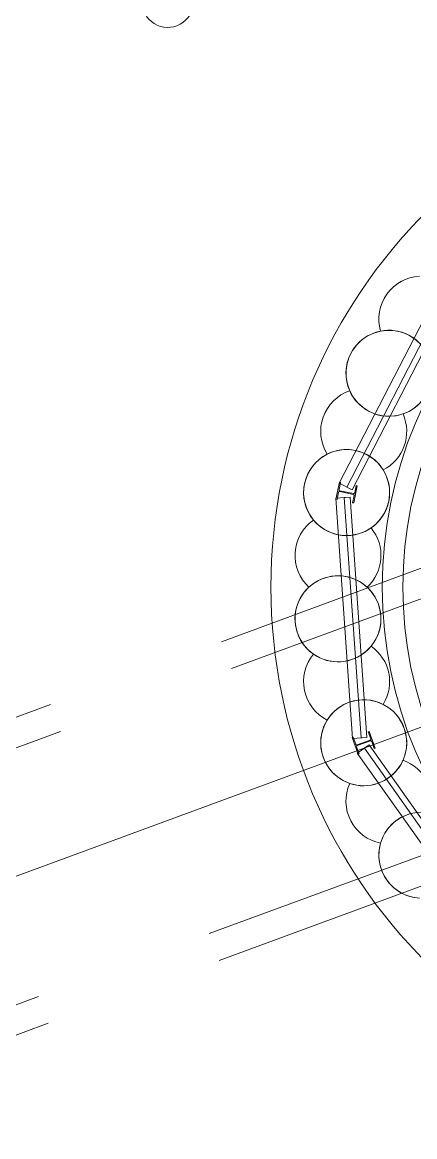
# Model space of a CAD drawing. Header units: metres. Extents: x 1753726 to 1755216, y 5920592 to 5921703.
# Drawn here: x 1755110.53 to 1755113.95, y 5921379.26 to 5921388.98 of the extents above; entities that cross this region are included whole.
import ezdxf

# ---------------------------------------------------------------- set-up
doc = ezdxf.new("R2010")
doc.units = ezdxf.units.M
doc.linetypes.add('CENTER', pattern=[50.8, 31.75, -6.35, 6.35, -6.35])
doc.linetypes.add('HIDDEN2', pattern=[4.7625, 3.175, -1.5875])
for name, color, linetype, lineweight in [('A-WALL-____-OTLN', 2, 'Continuous', 9), ('P-PIPE-____-CNTR', 1, 'CENTER', 9), ('P-PIPE-____-OTLN', 6, 'HIDDEN2', 18), ('S-BEAM-____-OTLN', 7, 'Continuous', 9), ('S-FNDN-____-OTLN', 7, 'Continuous', 9)]:
    doc.layers.add(name, color=color, linetype=linetype, lineweight=lineweight)

# ---------------------------------------------------------------- blocks, each defined once
blk = doc.blocks.new('308492-ARUP-TUTB-MOD-0001_rvt-1-X-ARUP-GL-HERNE_BAY_ALIGNMENT')
at = {"layer": 'P-PIPE-____-CNTR'}
blk.add_line((1755089.4468, 5921373.8018), (1755115.6933, 5921383.4539), dxfattribs=at)
blk.add_line((1755089.4468, 5921373.8018), (1755115.6933, 5921383.4539), dxfattribs=at)
at = {"layer": 'P-PIPE-____-OTLN'}
for p, q in [((1755115.2446, 5921384.674), (1755088.9981, 5921375.0219)), ((1755115.331, 5921384.4389), (1755089.0846, 5921374.7867)), ((1755089.8094, 5921372.8158), (1755116.0559, 5921382.4679)), ((1755089.8955, 5921372.5817), (1755116.142, 5921382.2338))]:
    blk.add_line(p, q, dxfattribs=at)
blk = doc.blocks.new('Arup_Beam_Steel I Section_UC_AU2 - 150UC30-4262508-X-ARUP-GL-HERNE_BAY_ALIGNMENT')
at = {"layer": 'S-BEAM-____-OTLN'}
for p, q in [((1755113.4136, 5921382.7461), (1755113.4047, 5921382.7429)), ((1755113.4047, 5921382.7429), (1755113.4136, 5921382.7461)), ((1755113.4047, 5921382.7429), (1755113.456, 5921382.5988)), ((1755113.456, 5921382.5988), (1755113.4047, 5921382.7429)), ((1755113.4351, 5921382.6855), (1755113.4136, 5921382.7461)), ((1755113.4136, 5921382.7461), (1755113.4351, 5921382.6855)), ((1755113.5536, 5921382.7958), (1755113.5448, 5921382.7927)), ((1755113.5448, 5921382.7927), (1755113.5536, 5921382.7958)), ((1755113.5448, 5921382.7927), (1755113.5663, 5921382.7321)), ((1755113.5663, 5921382.7321), (1755113.5448, 5921382.7927)), ((1755113.6049, 5921382.6517), (1755113.5536, 5921382.7958)), ((1755113.5536, 5921382.7958), (1755113.6049, 5921382.6517)), ((1755113.4648, 5921382.6019), (1755113.4433, 5921382.6625)), ((1755113.4433, 5921382.6625), (1755113.4648, 5921382.6019)), ((1755113.5609, 5921382.7207), (1755113.4465, 5921382.6801)), ((1755113.4465, 5921382.6801), (1755113.5609, 5921382.7207)), ((1755113.4487, 5921382.6739), (1755113.5631, 5921382.7145)), ((1755113.5631, 5921382.7145), (1755113.4487, 5921382.6739)), ((1755113.5745, 5921382.7091), (1755113.596, 5921382.6485)), ((1755113.596, 5921382.6485), (1755113.5745, 5921382.7091)), ((1755113.596, 5921382.6485), (1755113.6049, 5921382.6517)), ((1755113.6049, 5921382.6517), (1755113.596, 5921382.6485)), ((1755113.456, 5921382.5988), (1755113.4648, 5921382.6019)), ((1755113.4648, 5921382.6019), (1755113.456, 5921382.5988))]:
    blk.add_line(p, q, dxfattribs=at)
for centre, major_axis, start_param, end_param in [((1755113.5579, 5921382.7291), (0.00752, 0.00475), 4.490429, 6.061225), ((1755113.5579, 5921382.7291), (0.00752, 0.00475), 4.490429, 6.061225), ((1755113.4435, 5921382.6885), (0.00752, 0.00475), 2.919632, 4.490429), ((1755113.4435, 5921382.6885), (0.00752, 0.00475), 2.919632, 4.490429), ((1755113.4517, 5921382.6655), (0.00513, 0.00727), 0.956137, 2.526933), ((1755113.4517, 5921382.6655), (0.00513, 0.00727), 0.956137, 2.526933), ((1755113.5661, 5921382.7061), (0.00752, 0.00475), 6.061225, 7.632021), ((1755113.5661, 5921382.7061), (0.00752, 0.00475), 6.061225, 7.632021)]:
    blk.add_ellipse(centre, major_axis=major_axis, ratio=1, start_param=start_param, end_param=end_param, dxfattribs=at)
blk = doc.blocks.new('Arup_Beam_Steel I Section_UC_AU2 - 150UC30-4262509-X-ARUP-GL-HERNE_BAY_ALIGNMENT')
at = {"layer": 'S-BEAM-____-OTLN'}
for p, q in [((1755113.2939, 5921384.9685), (1755113.2628, 5921384.8187)), ((1755113.2628, 5921384.8187), (1755113.2939, 5921384.9685)), ((1755113.29, 5921384.9037), (1755113.3031, 5921384.9666)), ((1755113.3031, 5921384.9666), (1755113.29, 5921384.9037)), ((1755113.3031, 5921384.9666), (1755113.2939, 5921384.9685)), ((1755113.2939, 5921384.9685), (1755113.3031, 5921384.9666)), ((1755113.272, 5921384.8168), (1755113.285, 5921384.8798)), ((1755113.285, 5921384.8798), (1755113.272, 5921384.8168)), ((1755113.2956, 5921384.8867), (1755113.4144, 5921384.862)), ((1755113.4144, 5921384.862), (1755113.2956, 5921384.8867)), ((1755113.4158, 5921384.8684), (1755113.2969, 5921384.8931)), ((1755113.2969, 5921384.8931), (1755113.4158, 5921384.8684)), ((1755113.4175, 5921384.7866), (1755113.4486, 5921384.9364)), ((1755113.4486, 5921384.9364), (1755113.4175, 5921384.7866)), ((1755113.4394, 5921384.9383), (1755113.4263, 5921384.8753)), ((1755113.4263, 5921384.8753), (1755113.4394, 5921384.9383)), ((1755113.4486, 5921384.9364), (1755113.4394, 5921384.9383)), ((1755113.4394, 5921384.9383), (1755113.4486, 5921384.9364)), ((1755113.2628, 5921384.8187), (1755113.272, 5921384.8168)), ((1755113.272, 5921384.8168), (1755113.2628, 5921384.8187)), ((1755113.4213, 5921384.8514), (1755113.4083, 5921384.7885)), ((1755113.4083, 5921384.7885), (1755113.4213, 5921384.8514)), ((1755113.4083, 5921384.7885), (1755113.4175, 5921384.7866)), ((1755113.4175, 5921384.7866), (1755113.4083, 5921384.7885))]:
    blk.add_line(p, q, dxfattribs=at)
for centre, major_axis, start_param, end_param in [((1755113.2938, 5921384.878), (0.00232, 0.00859), 0.058432, 1.629228), ((1755113.2938, 5921384.878), (0.00232, 0.00859), 0.058432, 1.629228), ((1755113.2987, 5921384.9018), (-0.00738, 0.00498), 0.388954, 1.95975), ((1755113.2987, 5921384.9018), (-0.00738, 0.00498), 0.388954, 1.95975), ((1755113.4176, 5921384.8771), (-0.00255, 0.00853), 2.64645, 4.217247), ((1755113.4176, 5921384.8771), (-0.00255, 0.00853), 2.64645, 4.217247), ((1755113.4126, 5921384.8533), (-0.00738, 0.00498), 3.530546, 5.101343), ((1755113.4126, 5921384.8533), (-0.00738, 0.00498), 3.530546, 5.101343)]:
    blk.add_ellipse(centre, major_axis=major_axis, ratio=1, start_param=start_param, end_param=end_param, dxfattribs=at)
blk = doc.blocks.new('308492-ARUP-STTW-MOD-0200_rvt-1-X-ARUP-GL-HERNE_BAY_ALIGNMENT')
at = {"layer": 'A-WALL-____-OTLN'}
for p, q in [((1755113.2918, 5921384.9592), (1755114.2545, 5921386.8255)), ((1755114.2545, 5921386.8255), (1755113.2918, 5921384.9592)), ((1755113.3584, 5921384.9248), (1755114.3212, 5921386.7911)), ((1755114.3212, 5921386.7911), (1755113.3584, 5921384.9248)), ((1755113.4029, 5921384.9019), (1755114.3656, 5921386.7682)), ((1755114.3656, 5921386.7682), (1755113.4029, 5921384.9019)), ((1755113.4029, 5921384.9019), (1755114.3656, 5921386.7682)), ((1755114.3656, 5921386.7682), (1755113.4029, 5921384.9019)), ((1755113.4029, 5921384.9019), (1755113.2918, 5921384.9592)), ((1755113.2918, 5921384.9592), (1755113.4029, 5921384.9019)), ((1755113.4029, 5921384.9019), (1755113.3584, 5921384.9248)), ((1755113.3584, 5921384.9248), (1755113.4029, 5921384.9019)), ((1755113.2607, 5921384.8287), (1755113.3854, 5921384.8374)), ((1755113.2607, 5921384.8287), (1755113.3854, 5921384.8374)), ((1755113.4078, 5921382.7338), (1755113.2607, 5921384.8287)), ((1755113.2607, 5921384.8287), (1755113.4078, 5921382.7338)), ((1755113.3355, 5921384.8339), (1755113.3854, 5921384.8374)), ((1755113.3355, 5921384.8339), (1755113.3854, 5921384.8374)), ((1755113.4826, 5921382.7391), (1755113.3355, 5921384.8339)), ((1755113.3355, 5921384.8339), (1755113.4826, 5921382.7391)), ((1755113.5325, 5921382.7426), (1755113.3854, 5921384.8374)), ((1755113.3854, 5921384.8374), (1755113.5325, 5921382.7426)), ((1755113.5325, 5921382.7426), (1755113.3854, 5921384.8374)), ((1755113.3854, 5921384.8374), (1755113.5325, 5921382.7426)), ((1755113.5325, 5921382.7426), (1755113.4078, 5921382.7338)), ((1755113.4078, 5921382.7338), (1755113.5325, 5921382.7426)), ((1755113.5325, 5921382.7426), (1755113.4826, 5921382.7391)), ((1755113.4826, 5921382.7391), (1755113.5325, 5921382.7426)), ((1755113.4491, 5921382.6062), (1755113.5511, 5921382.6785)), ((1755113.4491, 5921382.6062), (1755113.5511, 5921382.6785)), ((1755113.5103, 5921382.6495), (1755113.5511, 5921382.6785)), ((1755113.5103, 5921382.6495), (1755113.5511, 5921382.6785)), ((1755114.7244, 5921380.9361), (1755113.5103, 5921382.6495)), ((1755113.5103, 5921382.6495), (1755114.7244, 5921380.9361)), ((1755114.7652, 5921380.965), (1755113.5511, 5921382.6785)), ((1755113.5511, 5921382.6785), (1755114.7652, 5921380.965)), ((1755114.7652, 5921380.965), (1755113.5511, 5921382.6785)), ((1755113.5511, 5921382.6785), (1755114.7652, 5921380.965)), ((1755114.6632, 5921380.8927), (1755113.4491, 5921382.6062)), ((1755113.4491, 5921382.6062), (1755114.6632, 5921380.8927))]:
    blk.add_line(p, q, dxfattribs=at)
at = {"layer": 'S-BEAM-____-OTLN'}
for start, end in [(0, 180), (0, 180), (0, 180), (0, 180), (180, 0), (180, 0), (180, 0), (180, 0)]:
    blk.add_arc((1755117.321, 5921384.0536), 3.655, start, end, dxfattribs=at)
at = {"layer": 'S-FNDN-____-OTLN', "flags": 128}
for points in [[(1755113.3824, 5921385.7643), (1755113.3622, 5921385.822), (1755113.3516, 5921385.8821), (1755113.351, 5921385.9432), (1755113.3602, 5921386.0036), (1755113.3791, 5921386.0617), (1755113.4072, 5921386.1159), (1755113.4438, 5921386.1649), (1755113.4878, 5921386.2072), (1755113.5381, 5921386.2419), (1755113.5933, 5921386.2679), (1755113.6521, 5921386.2847)], [(1755113.6521, 5921386.2847), (1755113.5933, 5921386.2679), (1755113.5381, 5921386.2419), (1755113.4878, 5921386.2072), (1755113.4438, 5921386.1649), (1755113.4072, 5921386.1159), (1755113.3791, 5921386.0617), (1755113.3602, 5921386.0036), (1755113.351, 5921385.9432), (1755113.3516, 5921385.8821), (1755113.3622, 5921385.822), (1755113.3824, 5921385.7643)], [(1755113.6521, 5921386.2847), (1755113.7022, 5921386.2911), (1755113.7526, 5921386.2908), (1755113.8026, 5921386.2837), (1755113.8512, 5921386.27), (1755113.8976, 5921386.2498)], [(1755113.8976, 5921386.2498), (1755113.8512, 5921386.27), (1755113.8026, 5921386.2837), (1755113.7526, 5921386.2908), (1755113.7022, 5921386.2911), (1755113.6521, 5921386.2847)], [(1755113.8976, 5921386.2498), (1755113.949, 5921386.2176), (1755113.9946, 5921386.1775), (1755114.0332, 5921386.1305), (1755114.0636, 5921386.078), (1755114.0852, 5921386.0212)], [(1755114.0852, 5921386.0212), (1755114.0636, 5921386.078), (1755114.0332, 5921386.1305), (1755113.9946, 5921386.1775), (1755113.949, 5921386.2176), (1755113.8976, 5921386.2498)], [(1755114.0852, 5921386.0212), (1755114.0969, 5921385.9655), (1755114.0999, 5921385.9086), (1755114.0944, 5921385.8519), (1755114.0803, 5921385.7967), (1755114.058, 5921385.7443), (1755114.028, 5921385.6959), (1755113.991, 5921385.6525), (1755113.9479, 5921385.6153), (1755113.8997, 5921385.585), (1755113.8474, 5921385.5624)], [(1755113.8474, 5921385.5624), (1755113.8997, 5921385.585), (1755113.9479, 5921385.6153), (1755113.991, 5921385.6525), (1755114.028, 5921385.6959), (1755114.058, 5921385.7443), (1755114.0803, 5921385.7967), (1755114.0944, 5921385.8519), (1755114.0999, 5921385.9086), (1755114.0969, 5921385.9655), (1755114.0852, 5921386.0212)], [(1755113.5525, 5921385.5839), (1755113.4991, 5921385.6175), (1755113.4521, 5921385.6596), (1755113.4129, 5921385.709), (1755113.3824, 5921385.7643)], [(1755113.3824, 5921385.7643), (1755113.4129, 5921385.709), (1755113.4521, 5921385.6596), (1755113.4991, 5921385.6175), (1755113.5525, 5921385.5839)], [(1755113.8474, 5921385.5624), (1755113.7886, 5921385.5472), (1755113.7281, 5921385.5418), (1755113.6676, 5921385.5463), (1755113.6085, 5921385.5604), (1755113.5525, 5921385.5839)], [(1755113.5525, 5921385.5839), (1755113.6085, 5921385.5604), (1755113.6676, 5921385.5463), (1755113.7281, 5921385.5418), (1755113.7886, 5921385.5472), (1755113.8474, 5921385.5624)], [(1755113.0669, 5921384.6383), (1755113.0319, 5921384.6883), (1755113.0055, 5921384.7434), (1755112.9884, 5921384.802), (1755112.981, 5921384.8627), (1755112.9835, 5921384.9237), (1755112.996, 5921384.9835), (1755113.0179, 5921385.0405), (1755113.0489, 5921385.0932), (1755113.0879, 5921385.1401), (1755113.1341, 5921385.1801), (1755113.1862, 5921385.2121)], [(1755113.1862, 5921385.2121), (1755113.1341, 5921385.1801), (1755113.0879, 5921385.1401), (1755113.0489, 5921385.0932), (1755113.0179, 5921385.0405), (1755112.996, 5921384.9835), (1755112.9835, 5921384.9237), (1755112.981, 5921384.8627), (1755112.9884, 5921384.802), (1755113.0055, 5921384.7434), (1755113.0319, 5921384.6883), (1755113.0669, 5921384.6383)], [(1755113.1862, 5921385.2121), (1755113.2327, 5921385.2318), (1755113.2814, 5921385.2451), (1755113.3314, 5921385.2518), (1755113.3819, 5921385.2516), (1755113.432, 5921385.2447)], [(1755113.432, 5921385.2447), (1755113.3819, 5921385.2516), (1755113.3314, 5921385.2518), (1755113.2814, 5921385.2451), (1755113.2327, 5921385.2318), (1755113.1862, 5921385.2121)], [(1755113.432, 5921385.2447), (1755113.4902, 5921385.2276), (1755113.545, 5921385.2013), (1755113.5947, 5921385.1665), (1755113.6382, 5921385.1241), (1755113.6743, 5921385.0753)], [(1755113.6743, 5921385.0753), (1755113.6382, 5921385.1241), (1755113.5947, 5921385.1665), (1755113.545, 5921385.2013), (1755113.4902, 5921385.2276), (1755113.432, 5921385.2447)], [(1755113.6743, 5921385.0753), (1755113.7006, 5921385.0247), (1755113.7189, 5921384.9708), (1755113.7288, 5921384.9147), (1755113.7301, 5921384.8577), (1755113.7228, 5921384.8013), (1755113.707, 5921384.7465), (1755113.6831, 5921384.6948), (1755113.6517, 5921384.6473), (1755113.6134, 5921384.6051), (1755113.5691, 5921384.5693)], [(1755113.5691, 5921384.5693), (1755113.6134, 5921384.6051), (1755113.6517, 5921384.6473), (1755113.6831, 5921384.6948), (1755113.707, 5921384.7465), (1755113.7228, 5921384.8013), (1755113.7301, 5921384.8577), (1755113.7288, 5921384.9147), (1755113.7189, 5921384.9708), (1755113.7006, 5921385.0247), (1755113.6743, 5921385.0753)], [(1755113.2794, 5921384.5104), (1755113.2189, 5921384.5284), (1755113.1623, 5921384.5563), (1755113.1111, 5921384.5932), (1755113.0669, 5921384.6383)], [(1755113.0669, 5921384.6383), (1755113.1111, 5921384.5932), (1755113.1623, 5921384.5563), (1755113.2189, 5921384.5284), (1755113.2794, 5921384.5104)], [(1755113.5691, 5921384.5693), (1755113.5166, 5921384.5388), (1755113.4598, 5921384.5173), (1755113.4003, 5921384.5052), (1755113.3396, 5921384.5029), (1755113.2794, 5921384.5104)], [(1755113.2794, 5921384.5104), (1755113.3396, 5921384.5029), (1755113.4003, 5921384.5052), (1755113.4598, 5921384.5173), (1755113.5166, 5921384.5388), (1755113.5691, 5921384.5693)], [(1755113.027, 5921384.0536), (1755113.0664, 5921384.0851), (1755113.1097, 5921384.1111), (1755113.1561, 5921384.131), (1755113.2047, 5921384.1445), (1755113.2548, 5921384.1513)], [(1755113.2548, 5921384.1513), (1755113.2047, 5921384.1445), (1755113.1561, 5921384.131), (1755113.1097, 5921384.1111), (1755113.0664, 5921384.0851), (1755113.027, 5921384.0536)], [(1755113.2548, 5921384.1513), (1755113.3155, 5921384.1505), (1755113.3753, 5921384.14), (1755113.4326, 5921384.1199), (1755113.486, 5921384.0908), (1755113.5339, 5921384.0535)], [(1755113.5339, 5921384.0535), (1755113.486, 5921384.0908), (1755113.4326, 5921384.1199), (1755113.3753, 5921384.14), (1755113.3155, 5921384.1505), (1755113.2548, 5921384.1513)], [(1755113.0669, 5921383.4689), (1755113.0197, 5921383.5076), (1755112.9794, 5921383.5535), (1755112.9471, 5921383.6054), (1755112.9236, 5921383.6618), (1755112.9096, 5921383.7212), (1755112.9054, 5921383.7822), (1755112.9112, 5921383.843), (1755112.9268, 5921383.902), (1755112.9518, 5921383.9578), (1755112.9854, 5921384.0087), (1755113.027, 5921384.0536)], [(1755113.027, 5921384.0536), (1755112.9854, 5921384.0087), (1755112.9518, 5921383.9578), (1755112.9268, 5921383.902), (1755112.9112, 5921383.843), (1755112.9054, 5921383.7822), (1755112.9096, 5921383.7212), (1755112.9236, 5921383.6618), (1755112.9471, 5921383.6054), (1755112.9794, 5921383.5535), (1755113.0197, 5921383.5076), (1755113.0669, 5921383.4689)], [(1755113.5339, 5921384.0535), (1755113.5728, 5921384.012), (1755113.605, 5921383.9649), (1755113.6297, 5921383.9136), (1755113.6463, 5921383.8591), (1755113.6545, 5921383.8028), (1755113.6541, 5921383.7458), (1755113.645, 5921383.6896), (1755113.6275, 5921383.6353), (1755113.6021, 5921383.5844), (1755113.5691, 5921383.5379)], [(1755113.5691, 5921383.5379), (1755113.6021, 5921383.5844), (1755113.6275, 5921383.6353), (1755113.645, 5921383.6896), (1755113.6541, 5921383.7458), (1755113.6545, 5921383.8028), (1755113.6463, 5921383.8591), (1755113.6297, 5921383.9136), (1755113.605, 5921383.9649), (1755113.5728, 5921384.012), (1755113.5339, 5921384.0535)], [(1755113.5691, 5921383.5379), (1755113.5267, 5921383.4944), (1755113.4779, 5921383.4584), (1755113.4238, 5921383.4307), (1755113.366, 5921383.4121), (1755113.306, 5921383.4031)], [(1755113.306, 5921383.4031), (1755113.366, 5921383.4121), (1755113.4238, 5921383.4307), (1755113.4779, 5921383.4584), (1755113.5267, 5921383.4944), (1755113.5691, 5921383.5379)], [(1755113.306, 5921383.4031), (1755113.2429, 5921383.4041), (1755113.1809, 5921383.4156), (1755113.1217, 5921383.4374), (1755113.0669, 5921383.4689)], [(1755113.0669, 5921383.4689), (1755113.1217, 5921383.4374), (1755113.1809, 5921383.4156), (1755113.2429, 5921383.4041), (1755113.306, 5921383.4031)], [(1755113.1862, 5921382.8951), (1755113.2156, 5921382.9361), (1755113.2503, 5921382.9727), (1755113.2897, 5921383.0044), (1755113.3329, 5921383.0306), (1755113.3792, 5921383.0506)], [(1755113.3792, 5921383.0506), (1755113.3329, 5921383.0306), (1755113.2897, 5921383.0044), (1755113.2503, 5921382.9727), (1755113.2156, 5921382.9361), (1755113.1862, 5921382.8951)], [(1755113.3792, 5921383.0506), (1755113.4379, 5921383.0663), (1755113.4983, 5921383.0722), (1755113.5589, 5921383.0684), (1755113.6181, 5921383.0548), (1755113.6743, 5921383.0318)], [(1755113.6743, 5921383.0318), (1755113.6181, 5921383.0548), (1755113.5589, 5921383.0684), (1755113.4983, 5921383.0722), (1755113.4379, 5921383.0663), (1755113.3792, 5921383.0506)], [(1755113.6743, 5921383.0318), (1755113.723, 5921383.0023), (1755113.7667, 5921382.9657), (1755113.8043, 5921382.9229), (1755113.8351, 5921382.8749), (1755113.8582, 5921382.8229), (1755113.8731, 5921382.7679), (1755113.8795, 5921382.7113), (1755113.8773, 5921382.6544), (1755113.8665, 5921382.5984), (1755113.8474, 5921382.5448)], [(1755113.8474, 5921382.5448), (1755113.8665, 5921382.5984), (1755113.8773, 5921382.6544), (1755113.8795, 5921382.7113), (1755113.8731, 5921382.7679), (1755113.8582, 5921382.8229), (1755113.8351, 5921382.8749), (1755113.8043, 5921382.9229), (1755113.7667, 5921382.9657), (1755113.723, 5921383.0023), (1755113.6743, 5921383.0318)], [(1755113.3824, 5921382.3428), (1755113.3265, 5921382.3674), (1755113.2753, 5921382.4007), (1755113.2302, 5921382.4419), (1755113.1924, 5921382.4899), (1755113.1629, 5921382.5434), (1755113.1424, 5921382.6009), (1755113.1316, 5921382.661), (1755113.1306, 5921382.7221), (1755113.1396, 5921382.7825), (1755113.1583, 5921382.8407), (1755113.1862, 5921382.8951)], [(1755113.1862, 5921382.8951), (1755113.1583, 5921382.8407), (1755113.1396, 5921382.7825), (1755113.1306, 5921382.7221), (1755113.1316, 5921382.661), (1755113.1424, 5921382.6009), (1755113.1629, 5921382.5434), (1755113.1924, 5921382.4899), (1755113.2302, 5921382.4419), (1755113.2753, 5921382.4007), (1755113.3265, 5921382.3674), (1755113.3824, 5921382.3428)], [(1755113.8474, 5921382.5448), (1755113.8183, 5921382.4915), (1755113.781, 5921382.4436), (1755113.7364, 5921382.4024), (1755113.6858, 5921382.3689), (1755113.6304, 5921382.3439)], [(1755113.6304, 5921382.3439), (1755113.6858, 5921382.3689), (1755113.7364, 5921382.4024), (1755113.781, 5921382.4436), (1755113.8183, 5921382.4915), (1755113.8474, 5921382.5448)], [(1755113.6304, 5921382.3439), (1755113.5694, 5921382.3279), (1755113.5065, 5921382.3223), (1755113.4436, 5921382.3273), (1755113.3824, 5921382.3428)], [(1755113.3824, 5921382.3428), (1755113.4436, 5921382.3273), (1755113.5065, 5921382.3223), (1755113.5694, 5921382.3279), (1755113.6304, 5921382.3439)], [(1755113.796, 5921382.0244), (1755113.8483, 5921382.0553), (1755113.9048, 5921382.0773), (1755113.9642, 5921382.0899), (1755114.0249, 5921382.0928), (1755114.0852, 5921382.0858)], [(1755114.0852, 5921382.0858), (1755114.0249, 5921382.0928), (1755113.9642, 5921382.0899), (1755113.9048, 5921382.0773), (1755113.8483, 5921382.0553), (1755113.796, 5921382.0244)], [(1755113.6521, 5921381.8225), (1755113.6694, 5921381.8699), (1755113.6929, 5921381.9146), (1755113.7222, 5921381.9557), (1755113.7568, 5921381.9925), (1755113.796, 5921382.0244)], [(1755113.796, 5921382.0244), (1755113.7568, 5921381.9925), (1755113.7222, 5921381.9557), (1755113.6929, 5921381.9146), (1755113.6694, 5921381.8699), (1755113.6521, 5921381.8225)], [(1755113.99, 5921381.3437), (1755113.9295, 5921381.3522), (1755113.8713, 5921381.3705), (1755113.8167, 5921381.398), (1755113.7674, 5921381.434), (1755113.7245, 5921381.4775), (1755113.6893, 5921381.5274), (1755113.6626, 5921381.5824), (1755113.6452, 5921381.6409), (1755113.6376, 5921381.7016), (1755113.6399, 5921381.7626), (1755113.6521, 5921381.8225)], [(1755113.6521, 5921381.8225), (1755113.6399, 5921381.7626), (1755113.6376, 5921381.7016), (1755113.6452, 5921381.6409), (1755113.6626, 5921381.5824), (1755113.6893, 5921381.5274), (1755113.7245, 5921381.4775), (1755113.7674, 5921381.434), (1755113.8167, 5921381.398), (1755113.8713, 5921381.3705), (1755113.9295, 5921381.3522), (1755113.99, 5921381.3437)]]:
    blk.add_lwpolyline(points, dxfattribs=at)
at = {"layer": 'S-FNDN-____-OTLN'}
for centre, radius, start, end in [((1755117.321, 5921384.0536), 4.625, 0, 180), ((1755117.321, 5921384.0536), 4.625, 0, 180), ((1755117.321, 5921384.0536), 3.475, 0, 180), ((1755117.321, 5921384.0536), 3.475, 0, 180), ((1755114.0122, 5921386.3891), 0.375, 93.39155, 196.17367), ((1755114.0122, 5921386.3891), 0.375, 93.39155, 196.17367), ((1755113.725, 5921385.9168), 0.375, 101.21764, 203.99976), ((1755113.725, 5921385.9168), 0.375, 62.6087, 101.21764), ((1755113.725, 5921385.9168), 0.375, 62.6087, 101.21764), ((1755113.725, 5921385.9168), 0.375, 16.17367, 62.6087), ((1755113.725, 5921385.9168), 0.375, 16.17367, 62.6087), ((1755113.725, 5921385.9168), 0.375, 289.04372, 16.17367), ((1755113.5048, 5921385.4098), 0.375, 109.04372, 211.82584), ((1755113.5048, 5921385.4098), 0.375, 109.04372, 211.82584), ((1755113.5048, 5921385.4098), 0.375, 109.04372, 211.82584), ((1755113.5048, 5921385.4098), 0.375, 109.04372, 211.82584), ((1755113.725, 5921385.9168), 0.375, 203.99976, 242.6087), ((1755113.725, 5921385.9168), 0.375, 242.6087, 289.04372), ((1755113.5048, 5921385.4098), 0.375, 296.86981, 23.99976), ((1755113.5048, 5921385.4098), 0.375, 296.86981, 23.99976), ((1755113.5048, 5921385.4098), 0.375, 296.86981, 23.99976), ((1755113.5048, 5921385.4098), 0.375, 296.86981, 23.99976), ((1755113.3557, 5921384.8776), 0.375, 116.86981, 219.65193), ((1755113.3557, 5921384.8776), 0.375, 116.86981, 219.65193), ((1755113.3557, 5921384.8776), 0.375, 78.26087, 116.86981), ((1755113.3557, 5921384.8776), 0.375, 304.6959, 31.82584), ((1755113.3557, 5921384.8776), 0.375, 304.6959, 31.82584), ((1755113.2804, 5921384.3299), 0.375, 124.6959, 227.47802), ((1755113.2804, 5921384.3299), 0.375, 124.6959, 227.47802), ((1755113.2804, 5921384.3299), 0.375, 124.6959, 227.47802), ((1755113.2804, 5921384.3299), 0.375, 124.6959, 227.47802), ((1755113.2804, 5921384.3299), 0.375, 312.52198, 39.65193), ((1755113.2804, 5921384.3299), 0.375, 312.52198, 39.65193), ((1755113.2804, 5921383.7772), 0.375, 93.91304, 132.52198), ((1755117.321, 5921384.0536), 4.625, 180, 0), ((1755117.321, 5921384.0536), 4.625, 180, 0), ((1755113.2804, 5921383.7772), 0.375, 320.34807, 47.47802), ((1755117.321, 5921384.0536), 3.475, 180, 0), ((1755117.321, 5921384.0536), 3.475, 180, 0), ((1755113.3557, 5921383.2296), 0.375, 328.17416, 55.3041), ((1755113.3557, 5921383.2296), 0.375, 328.17416, 55.3041), ((1755113.3557, 5921383.2296), 0.375, 140.34807, 243.13019), ((1755113.3557, 5921383.2296), 0.375, 140.34807, 243.13019), ((1755113.5048, 5921382.6973), 0.375, 336.00024, 63.13019), ((1755113.5048, 5921382.6973), 0.375, 336.00024, 63.13019), ((1755113.5048, 5921382.6973), 0.375, 148.17416, 250.95628), ((1755113.725, 5921382.1903), 0.375, 343.82633, 70.95628), ((1755113.725, 5921382.1903), 0.375, 343.82633, 70.95628), ((1755114.0122, 5921381.718), 0.375, 78.78236, 125.21739), ((1755114.0122, 5921381.718), 0.375, 125.21739, 163.82633), ((1755114.0122, 5921381.718), 0.375, 125.21739, 163.82633), ((1755114.0122, 5921381.718), 0.375, 163.82633, 266.60845)]:
    blk.add_arc(centre, radius, start, end, dxfattribs=at)
for centre, major_axis, start_param, end_param in [((1755114.0122, 5921386.3891), (-0.3522, 0.1287), 5.121838, 6.915724), ((1755114.0122, 5921386.3891), (-0.3522, 0.1287), 5.121838, 6.915724), ((1755113.725, 5921385.9168), (0.1438, 0.3463), 0.589289, 2.383176), ((1755113.725, 5921385.9168), (-0.3522, 0.1287), 2.253427, 3.774131), ((1755113.725, 5921385.9168), (-0.1137, 0.3573), 1.681536, 2.355389), ((1755113.725, 5921385.9168), (-0.2793, 0.2502), 1.823159, 2.633603), ((1755113.3557, 5921384.8776), (-0.0714, 0.3681), 5.886741, 6.560594), ((1755113.3557, 5921384.8776), (0.1823, 0.3277), 5.77552, 6.585964), ((1755113.3557, 5921384.8776), (0.2287, 0.2972), 5.923872, 6.734316), ((1755113.3557, 5921384.8776), (0.3686, 0.069), 3.648496, 4.322349), ((1755113.3557, 5921384.8776), (-0.3591, 0.1082), 0.984753, 1.658606), ((1755113.3557, 5921384.8776), (0.3541, 0.1235), 4.171917, 4.982361), ((1755113.3557, 5921384.8776), (-0.3735, 0.0337), 1.45583, 2.266274), ((1755113.2804, 5921384.3299), (0.3008, 0.224), 4.814508, 6.335212), ((1755113.2804, 5921384.3299), (0.3008, 0.224), 4.814508, 6.335212), ((1755113.2804, 5921383.7772), (0.0681, 0.3688), 0.250796, 0.924649), ((1755113.2804, 5921383.7772), (-0.0681, 0.3688), 5.358537, 6.168981), ((1755113.2804, 5921383.7772), (0.1861, 0.3255), 6.060463, 6.870907), ((1755113.2804, 5921383.7772), (-0.2742, 0.2558), 6.205344, 7.999231), ((1755113.2804, 5921383.7772), (-0.2314, 0.2951), 0.077073, 1.870959), ((1755113.2804, 5921383.7772), (0.2314, 0.2951), 4.685408, 6.206112), ((1755113.2804, 5921383.7772), (0.348, 0.1396), 4.399168, 5.209612), ((1755113.2804, 5921383.7772), (-0.367, 0.077), 1.84597, 2.656414), ((1755113.3557, 5921383.2296), (0.3322, 0.174), 5.2451, 6.765805), ((1755113.3557, 5921383.2296), (0.3322, 0.174), 5.2451, 6.765805), ((1755113.3557, 5921383.2296), (0, 0.375), 0.87874, 2.672626), ((1755113.3557, 5921383.2296), (0, 0.375), 0.87874, 2.672626), ((1755113.2804, 5921383.7772), (0.375, 0), 4.106831, 4.780684), ((1755113.2804, 5921383.7772), (0.3729, 0.0393), 4.001735, 4.675588), ((1755113.5048, 5921382.6973), (-0.2003, 0.317), 6.061225, 6.735078), ((1755113.5048, 5921382.6973), (0.303, 0.221), 1.282119, 1.955972), ((1755113.5048, 5921382.6973), (0.0419, 0.3727), 5.926213, 6.736657), ((1755113.5048, 5921382.6973), (0.185, 0.3262), 0.046995, 0.857439), ((1755113.5048, 5921382.6973), (-0.3312, 0.1758), 6.215658, 8.009544), ((1755113.5048, 5921382.6973), (0.317, 0.2003), 4.490429, 5.300873), ((1755113.5048, 5921382.6973), (-0.3573, 0.1137), 2.220409, 3.030853), ((1755113.725, 5921382.1903), (0.3522, 0.1287), 5.650647, 7.171351), ((1755113.725, 5921382.1903), (0.3522, 0.1287), 5.650647, 7.171351), ((1755113.725, 5921382.1903), (-0.1438, 0.3463), 0.758417, 2.552303), ((1755113.725, 5921382.1903), (-0.1723, 0.3331), 0.674659, 2.468545), ((1755113.725, 5921382.1903), (-0.1438, 0.3463), 0.758417, 2.552303), ((1755113.725, 5921382.1903), (-0.1723, 0.3331), 0.674659, 2.468545), ((1755113.5048, 5921382.6973), (-0.3741, 0.0253), 1.305911, 1.979764), ((1755113.5048, 5921382.6973), (-0.3262, 0.185), 1.754382, 2.428235), ((1755114.0122, 5921381.718), (-0.1438, 0.3463), 5.693896, 6.50434), ((1755114.0122, 5921381.718), (0.3522, 0.1287), 2.509054, 4.30294)]:
    blk.add_ellipse(centre, major_axis=major_axis, ratio=1, start_param=start_param, end_param=end_param, dxfattribs=at)
at = {"layer": 'S-BEAM-____-OTLN'}
for name in ['Arup_Beam_Steel I Section_UC_AU2 - 150UC30-4262509-X-ARUP-GL-HERNE_BAY_ALIGNMENT', 'Arup_Beam_Steel I Section_UC_AU2 - 150UC30-4262508-X-ARUP-GL-HERNE_BAY_ALIGNMENT']:
    blk.add_blockref(name, (0, 0), dxfattribs=at)
blk = doc.blocks.new('308492-ARUP-STRW-MOD-1700_rvt-1-X-ARUP-GL-HERNE_BAY_ALIGNMENT')
at = {"layer": 'S-FNDN-____-OTLN'}
for major_axis, start_param, end_param in [((-0.2144, 0.0681), 0.280299, 3.421892), ((-0.1898, 0.1209), 0.539872, 3.681465)]:
    blk.add_ellipse((1755111.796, 5921389.1556), major_axis=major_axis, ratio=1, start_param=start_param, end_param=end_param, dxfattribs=at)

msp = doc.modelspace()

# ---------------------------------------------------------------- block references
for name in ['308492-ARUP-TUTB-MOD-0001_rvt-1-X-ARUP-GL-HERNE_BAY_ALIGNMENT', '308492-ARUP-STRW-MOD-1700_rvt-1-X-ARUP-GL-HERNE_BAY_ALIGNMENT', '308492-ARUP-STTW-MOD-0200_rvt-1-X-ARUP-GL-HERNE_BAY_ALIGNMENT']:
    msp.add_blockref(name, (0, 0))

doc.saveas('drawing.dxf')
